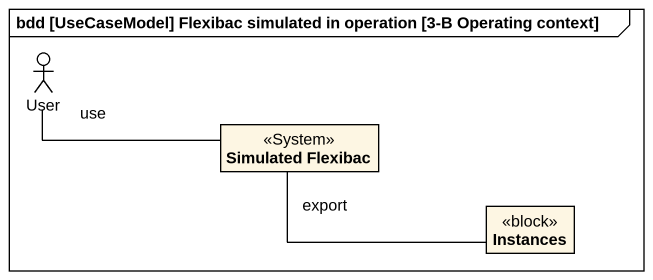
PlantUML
@startuml
mainframe bdd [UseCaseModel] Flexibac simulated in operation [3-B Operating context]
allowmixing
hide circle
hide empty members
actor User
class "Simulated Flexibac" as Simulated_Flexibac <<System>>
class Instances <<block>>
User -right- Simulated_Flexibac : use
Simulated_Flexibac "export" -right- Instances
@enduml
